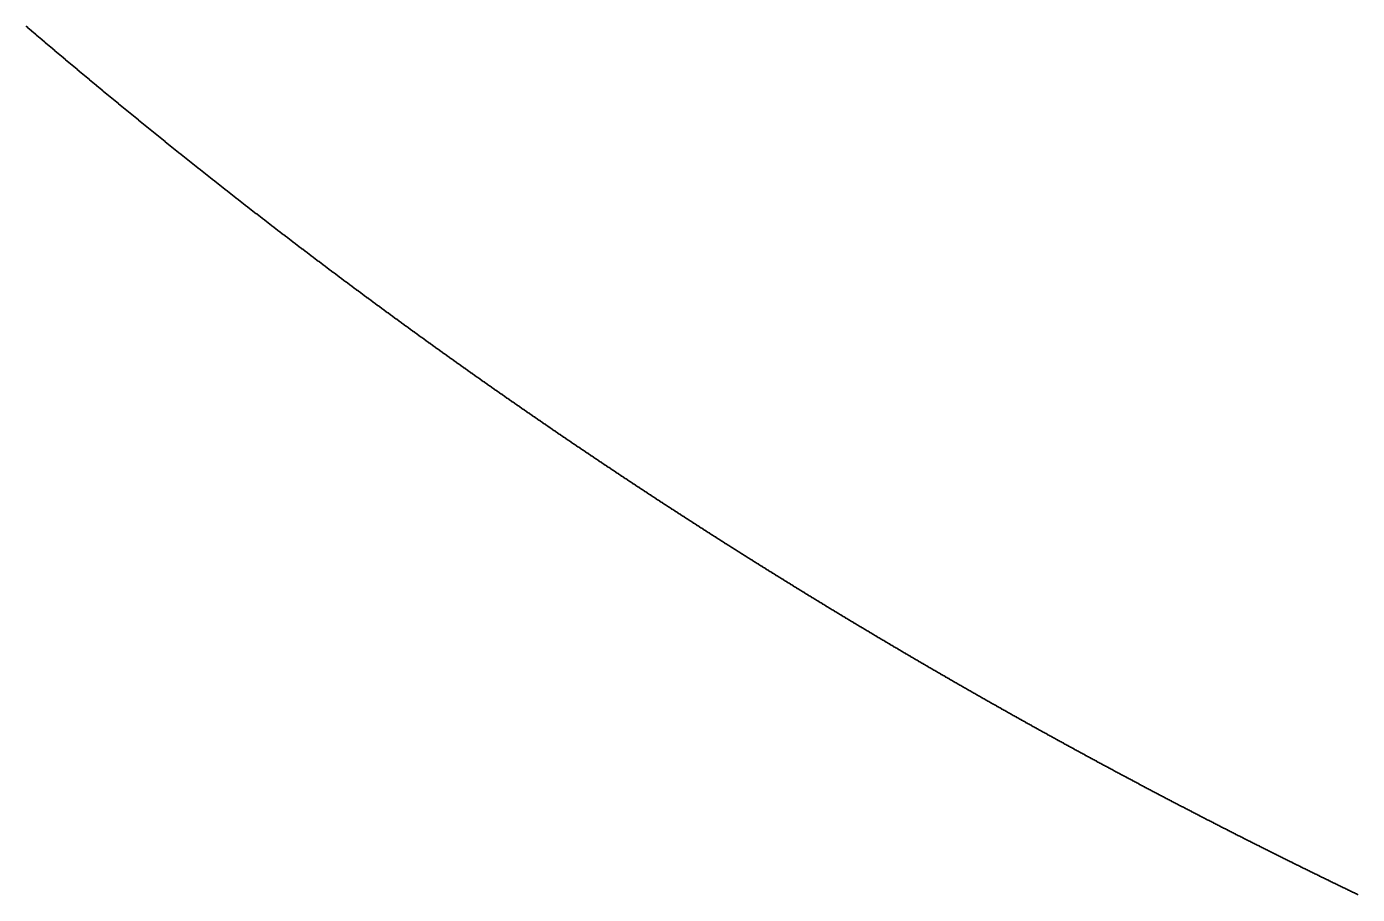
# Model space of a CAD drawing. Header units: metres. Extents: x -42.2 to 42, y -42.2 to 42.1.
# Drawn here: x -27.42 to -18.31, y -38.01 to -32.08 of the extents above; entities that cross this region are included whole.
import ezdxf

# ---------------------------------------------------------------- set-up
doc = ezdxf.new("R2010")
doc.units = ezdxf.units.M

msp = doc.modelspace()

# ---------------------------------------------------------------- linework, layer by layer
for p in [(-27.4233, -32.0755), (-27.4177, -32.0803), (-27.4121, -32.0851), (-27.4066, -32.0899), (-27.401, -32.0947), (-27.3954, -32.0994), (-27.3898, -32.1042), (-27.3842, -32.109), (-27.3786, -32.1138), (-27.373, -32.1185), (-27.3674, -32.1233), (-27.3617, -32.1281), (-27.3561, -32.1329), (-27.3505, -32.1376), (-27.3449, -32.1424), (-27.3393, -32.1472), (-27.3337, -32.1519), (-27.3281, -32.1567), (-27.3225, -32.1615), (-27.3169, -32.1662), (-27.3113, -32.171), (-27.3057, -32.1757), (-27.3001, -32.1805), (-27.2944, -32.1853), (-27.2888, -32.19), (-27.2832, -32.1948), (-27.2776, -32.1995), (-27.272, -32.2043), (-27.2664, -32.2091), (-27.2608, -32.2138), (-27.2551, -32.2186), (-27.2495, -32.2233), (-27.2439, -32.2281), (-27.2383, -32.2328), (-27.2326, -32.2376), (-27.227, -32.2423), (-27.2214, -32.2471), (-27.2158, -32.2518), (-27.2102, -32.2565), (-27.2045, -32.2613), (-27.1989, -32.266), (-27.1933, -32.2708), (-27.1876, -32.2755), (-27.182, -32.2803), (-27.1764, -32.285), (-27.1707, -32.2897), (-27.1651, -32.2945), (-27.1595, -32.2992), (-27.1539, -32.3039), (-27.1482, -32.3087), (-27.1426, -32.3134), (-27.1369, -32.3181), (-27.1313, -32.3229), (-27.1257, -32.3276), (-27.12, -32.3323), (-27.1144, -32.3371), (-27.1087, -32.3418), (-27.1031, -32.3465), (-27.0975, -32.3512), (-27.0918, -32.356), (-27.0862, -32.3607), (-27.0805, -32.3654), (-27.0749, -32.3701), (-27.0692, -32.3749), (-27.0636, -32.3796), (-27.0579, -32.3843), (-27.0523, -32.389), (-27.0466, -32.3937), (-27.041, -32.3984), (-27.0353, -32.4032), (-27.0297, -32.4079), (-27.024, -32.4126), (-27.0184, -32.4173), (-27.0127, -32.422), (-27.0071, -32.4267), (-27.0014, -32.4314), (-26.9958, -32.4361), (-26.9901, -32.4408), (-26.9844, -32.4456), (-26.9788, -32.4503), (-26.9731, -32.455), (-26.9675, -32.4597), (-26.9618, -32.4644), (-26.9561, -32.4691), (-26.9505, -32.4738), (-26.9448, -32.4785), (-26.9392, -32.4832), (-26.9335, -32.4879), (-26.9278, -32.4926), (-26.9222, -32.4972), (-26.9165, -32.5019), (-26.9108, -32.5066), (-26.9051, -32.5113), (-26.8995, -32.516), (-26.8938, -32.5207), (-26.8881, -32.5254), (-26.8825, -32.5301), (-26.8768, -32.5348), (-26.8711, -32.5395), (-26.8654, -32.5441), (-26.8598, -32.5488), (-26.8541, -32.5535), (-26.8484, -32.5582), (-26.8427, -32.5629), (-26.837, -32.5676), (-26.8314, -32.5722), (-26.8257, -32.5769), (-26.82, -32.5816), (-26.8143, -32.5863), (-26.8086, -32.5909), (-26.8029, -32.5956), (-26.7973, -32.6003), (-26.7916, -32.605), (-26.7859, -32.6096), (-26.7802, -32.6143), (-26.7745, -32.619), (-26.7688, -32.6236), (-26.7631, -32.6283), (-26.7574, -32.633), (-26.7517, -32.6376), (-26.746, -32.6423), (-26.7404, -32.647), (-26.7347, -32.6516), (-26.729, -32.6563), (-26.7233, -32.6609), (-26.7176, -32.6656), (-26.7119, -32.6703), (-26.7062, -32.6749), (-26.7005, -32.6796), (-26.6948, -32.6842), (-26.6891, -32.6889), (-26.6834, -32.6935), (-26.6777, -32.6982), (-26.672, -32.7028), (-26.6663, -32.7075), (-26.6605, -32.7121), (-26.6548, -32.7168), (-26.6491, -32.7214), (-26.6434, -32.7261), (-26.6377, -32.7307), (-26.632, -32.7354), (-26.6263, -32.74), (-26.6206, -32.7446), (-26.6149, -32.7493), (-26.6092, -32.7539), (-26.6035, -32.7586), (-26.5977, -32.7632), (-26.592, -32.7678), (-26.5863, -32.7725), (-26.5806, -32.7771), (-26.5749, -32.7817), (-26.5692, -32.7864), (-26.5634, -32.791), (-26.5577, -32.7956), (-26.552, -32.8003), (-26.5463, -32.8049), (-26.5405, -32.8095), (-26.5348, -32.8142), (-26.5291, -32.8188), (-26.5234, -32.8234), (-26.5177, -32.828), (-26.5119, -32.8327), (-26.5062, -32.8373), (-26.5005, -32.8419), (-26.4947, -32.8465), (-26.489, -32.8511), (-26.4833, -32.8558), (-26.4776, -32.8604), (-26.4718, -32.865), (-26.4661, -32.8696), (-26.4604, -32.8742), (-26.4546, -32.8788), (-26.4489, -32.8834), (-26.4431, -32.8881), (-26.4374, -32.8927), (-26.4317, -32.8973), (-26.4259, -32.9019), (-26.4202, -32.9065), (-26.4145, -32.9111), (-26.4087, -32.9157), (-26.403, -32.9203), (-26.3972, -32.9249), (-26.3915, -32.9295), (-26.3857, -32.9341), (-26.38, -32.9387), (-26.3742, -32.9433), (-26.3685, -32.9479), (-26.3628, -32.9525), (-26.357, -32.9571), (-26.3513, -32.9617), (-26.3455, -32.9663), (-26.3398, -32.9709), (-26.334, -32.9755), (-26.3283, -32.9801), (-26.3225, -32.9847), (-26.3167, -32.9892), (-26.311, -32.9938), (-26.3052, -32.9984), (-26.2995, -33.003), (-26.2937, -33.0076), (-26.288, -33.0122), (-26.2822, -33.0168), (-26.2764, -33.0213), (-26.2707, -33.0259), (-26.2649, -33.0305), (-26.2592, -33.0351), (-26.2534, -33.0397), (-26.2476, -33.0442), (-26.2419, -33.0488), (-26.2361, -33.0534), (-26.2303, -33.058), (-26.2246, -33.0625), (-26.2188, -33.0671), (-26.213, -33.0717), (-26.2073, -33.0762), (-26.2015, -33.0808), (-26.1957, -33.0854), (-26.19, -33.0899), (-26.1842, -33.0945), (-26.1784, -33.0991), (-26.1726, -33.1036), (-26.1669, -33.1082), (-26.1611, -33.1128), (-26.1553, -33.1173), (-26.1495, -33.1219), (-26.1438, -33.1264), (-26.138, -33.131), (-26.1322, -33.1356), (-26.1264, -33.1401), (-26.1206, -33.1447), (-26.1149, -33.1492), (-26.1091, -33.1538), (-26.1033, -33.1583), (-26.0975, -33.1629), (-26.0917, -33.1674), (-26.0859, -33.172), (-26.0801, -33.1765), (-26.0744, -33.1811), (-26.0686, -33.1856), (-26.0628, -33.1901), (-26.057, -33.1947), (-26.0512, -33.1992), (-26.0454, -33.2038), (-26.0396, -33.2083), (-26.0338, -33.2129), (-26.028, -33.2174), (-26.0222, -33.2219), (-26.0164, -33.2265), (-26.0106, -33.231), (-26.0048, -33.2355), (-25.9991, -33.2401), (-25.9933, -33.2446), (-25.9875, -33.2491), (-25.9817, -33.2537), (-25.9759, -33.2582), (-25.9701, -33.2627), (-25.9642, -33.2672), (-25.9584, -33.2718), (-25.9526, -33.2763), (-25.9468, -33.2808), (-25.941, -33.2853), (-25.9352, -33.2899), (-25.9294, -33.2944), (-25.9236, -33.2989), (-25.9178, -33.3034), (-25.912, -33.3079), (-25.9062, -33.3125), (-25.9004, -33.317), (-25.8946, -33.3215), (-25.8887, -33.326), (-25.8829, -33.3305), (-25.8771, -33.335), (-25.8713, -33.3395), (-25.8655, -33.3441), (-25.8597, -33.3486), (-25.8538, -33.3531), (-25.848, -33.3576), (-25.8422, -33.3621), (-25.8364, -33.3666), (-25.8306, -33.3711), (-25.8248, -33.3756), (-25.8189, -33.3801), (-25.8131, -33.3846), (-25.8073, -33.3891), (-25.8015, -33.3936), (-25.7956, -33.3981), (-25.7898, -33.4026), (-25.784, -33.4071), (-25.7781, -33.4116), (-25.7723, -33.4161), (-25.7665, -33.4206), (-25.7607, -33.4251), (-25.7548, -33.4295), (-25.749, -33.434), (-25.7432, -33.4385), (-25.7373, -33.443), (-25.7315, -33.4475), (-25.7257, -33.452), (-25.7198, -33.4565), (-25.714, -33.4609), (-25.7082, -33.4654), (-25.7023, -33.4699), (-25.6965, -33.4744), (-25.6906, -33.4789), (-25.6848, -33.4833), (-25.679, -33.4878), (-25.6731, -33.4923), (-25.6673, -33.4968), (-25.6614, -33.5013), (-25.6556, -33.5057), (-25.6497, -33.5102), (-25.6439, -33.5147), (-25.638, -33.5191), (-25.6322, -33.5236), (-25.6264, -33.5281), (-25.6205, -33.5325), (-25.6147, -33.537), (-25.6088, -33.5415), (-25.603, -33.5459), (-25.5971, -33.5504), (-25.5912, -33.5549), (-25.5854, -33.5593), (-25.5795, -33.5638), (-25.5737, -33.5682), (-25.5678, -33.5727), (-25.562, -33.5772), (-25.5561, -33.5816), (-25.5503, -33.5861), (-25.5444, -33.5905), (-25.5385, -33.595), (-25.5327, -33.5994), (-25.5268, -33.6039), (-25.521, -33.6083), (-25.5151, -33.6128), (-25.5092, -33.6172), (-25.5034, -33.6217), (-25.4975, -33.6261), (-25.4916, -33.6306), (-25.4858, -33.635), (-25.4799, -33.6394), (-25.474, -33.6439), (-25.4682, -33.6483), (-25.4623, -33.6528), (-25.4564, -33.6572), (-25.4505, -33.6616), (-25.4447, -33.6661), (-25.4388, -33.6705), (-25.4329, -33.6749), (-25.427, -33.6794), (-25.4212, -33.6838), (-25.4153, -33.6882), (-25.4094, -33.6927), (-25.4035, -33.6971), (-25.3977, -33.7015), (-25.3918, -33.7059), (-25.3859, -33.7104), (-25.38, -33.7148), (-25.3741, -33.7192), (-25.3683, -33.7236), (-25.3624, -33.7281), (-25.3565, -33.7325), (-25.3506, -33.7369), (-25.3447, -33.7413), (-25.3388, -33.7457), (-25.3329, -33.7502), (-25.3271, -33.7546), (-25.3212, -33.759), (-25.3153, -33.7634), (-25.3094, -33.7678), (-25.3035, -33.7722), (-25.2976, -33.7766), (-25.2917, -33.781), (-25.2858, -33.7855), (-25.2799, -33.7899), (-25.274, -33.7943), (-25.2681, -33.7987), (-25.2622, -33.8031), (-25.2563, -33.8075), (-25.2504, -33.8119), (-25.2445, -33.8163), (-25.2386, -33.8207), (-25.2327, -33.8251), (-25.2268, -33.8295), (-25.2209, -33.8339), (-25.215, -33.8383), (-25.2091, -33.8427), (-25.2032, -33.8471), (-25.1973, -33.8515), (-25.1914, -33.8558), (-25.1855, -33.8602), (-25.1796, -33.8646), (-25.1737, -33.869), (-25.1678, -33.8734), (-25.1619, -33.8778), (-25.156, -33.8822), (-25.1501, -33.8866), (-25.1442, -33.8909), (-25.1382, -33.8953), (-25.1323, -33.8997), (-25.1264, -33.9041), (-25.1205, -33.9085), (-25.1146, -33.9128), (-25.1087, -33.9172), (-25.1028, -33.9216), (-25.0968, -33.926), (-25.0909, -33.9303), (-25.085, -33.9347), (-25.0791, -33.9391), (-25.0732, -33.9435), (-25.0672, -33.9478), (-25.0613, -33.9522), (-25.0554, -33.9566), (-25.0495, -33.9609), (-25.0435, -33.9653), (-25.0376, -33.9697), (-25.0317, -33.974), (-25.0258, -33.9784), (-25.0198, -33.9828), (-25.0139, -33.9871), (-25.008, -33.9915), (-25.002, -33.9958), (-24.9961, -34.0002), (-24.9902, -34.0045), (-24.9842, -34.0089), (-24.9783, -34.0133), (-24.9724, -34.0176), (-24.9664, -34.022), (-24.9605, -34.0263), (-24.9546, -34.0307), (-24.9486, -34.035), (-24.9427, -34.0394), (-24.9368, -34.0437), (-24.9308, -34.0481), (-24.9249, -34.0524), (-24.9189, -34.0567), (-24.913, -34.0611), (-24.9071, -34.0654), (-24.9011, -34.0698), (-24.8952, -34.0741), (-24.8892, -34.0784), (-24.8833, -34.0828), (-24.8773, -34.0871), (-24.8714, -34.0915), (-24.8654, -34.0958), (-24.8595, -34.1001), (-24.8535, -34.1045), (-24.8476, -34.1088), (-24.8416, -34.1131), (-24.8357, -34.1174), (-24.8297, -34.1218), (-24.8238, -34.1261), (-24.8178, -34.1304), (-24.8119, -34.1348), (-24.8059, -34.1391), (-24.8, -34.1434), (-24.794, -34.1477), (-24.7881, -34.152), (-24.7821, -34.1564), (-24.7761, -34.1607), (-24.7702, -34.165), (-24.7642, -34.1693), (-24.7583, -34.1736), (-24.7523, -34.178), (-24.7463, -34.1823), (-24.7404, -34.1866), (-24.7344, -34.1909), (-24.7284, -34.1952), (-24.7225, -34.1995), (-24.7165, -34.2038), (-24.7105, -34.2081), (-24.7046, -34.2124), (-24.6986, -34.2167), (-24.6926, -34.221), (-24.6867, -34.2253), (-24.6807, -34.2296), (-24.6747, -34.2339), (-24.6687, -34.2382), (-24.6628, -34.2425), (-24.6568, -34.2468), (-24.6508, -34.2511), (-24.6448, -34.2554), (-24.6389, -34.2597), (-24.6329, -34.264), (-24.6269, -34.2683), (-24.6209, -34.2726), (-24.615, -34.2769), (-24.609, -34.2812), (-24.603, -34.2855), (-24.597, -34.2898), (-24.591, -34.2941), (-24.5851, -34.2983), (-24.5791, -34.3026), (-24.5731, -34.3069), (-24.5671, -34.3112), (-24.5611, -34.3155), (-24.5551, -34.3198), (-24.5491, -34.324), (-24.5432, -34.3283), (-24.5372, -34.3326), (-24.5312, -34.3369), (-24.5252, -34.3411), (-24.5192, -34.3454), (-24.5132, -34.3497), (-24.5072, -34.354), (-24.5012, -34.3582), (-24.4952, -34.3625), (-24.4892, -34.3668), (-24.4832, -34.371), (-24.4772, -34.3753), (-24.4712, -34.3796), (-24.4652, -34.3838), (-24.4592, -34.3881), (-24.4532, -34.3924), (-24.4472, -34.3966), (-24.4412, -34.4009), (-24.4352, -34.4051), (-24.4292, -34.4094), (-24.4232, -34.4137), (-24.4172, -34.4179), (-24.4112, -34.4222), (-24.4052, -34.4264), (-24.3992, -34.4307), (-24.3932, -34.4349), (-24.3872, -34.4392), (-24.3812, -34.4434), (-24.3752, -34.4477), (-24.3692, -34.4519), (-24.3632, -34.4562), (-24.3571, -34.4604), (-24.3511, -34.4647), (-24.3451, -34.4689), (-24.3391, -34.4731), (-24.3331, -34.4774), (-24.3271, -34.4816), (-24.3211, -34.4859), (-24.315, -34.4901), (-24.309, -34.4943), (-24.303, -34.4986), (-24.297, -34.5028), (-24.291, -34.507), (-24.2849, -34.5113), (-24.2789, -34.5155), (-24.2729, -34.5197), (-24.2669, -34.524), (-24.2609, -34.5282), (-24.2548, -34.5324), (-24.2488, -34.5367), (-24.2428, -34.5409), (-24.2368, -34.5451), (-24.2307, -34.5493), (-24.2247, -34.5535), (-24.2187, -34.5578), (-24.2126, -34.562), (-24.2066, -34.5662), (-24.2006, -34.5704), (-24.1946, -34.5746), (-24.1885, -34.5789), (-24.1825, -34.5831), (-24.1765, -34.5873), (-24.1704, -34.5915), (-24.1644, -34.5957), (-24.1584, -34.5999), (-24.1523, -34.6041), (-24.1463, -34.6083), (-24.1402, -34.6126), (-24.1342, -34.6168), (-24.1282, -34.621), (-24.1221, -34.6252), (-24.1161, -34.6294), (-24.11, -34.6336), (-24.104, -34.6378), (-24.098, -34.642), (-24.0919, -34.6462), (-24.0859, -34.6504), (-24.0798, -34.6546), (-24.0738, -34.6588), (-24.0677, -34.663), (-24.0617, -34.6672), (-24.0556, -34.6713), (-24.0496, -34.6755), (-24.0435, -34.6797), (-24.0375, -34.6839), (-24.0314, -34.6881), (-24.0254, -34.6923), (-24.0193, -34.6965), (-24.0133, -34.7007), (-24.0072, -34.7048), (-24.0012, -34.709), (-23.9951, -34.7132), (-23.989, -34.7174), (-23.983, -34.7216), (-23.9769, -34.7258), (-23.9709, -34.7299), (-23.9648, -34.7341), (-23.9588, -34.7383), (-23.9527, -34.7425), (-23.9466, -34.7466), (-23.9406, -34.7508), (-23.9345, -34.755), (-23.9284, -34.7591), (-23.9224, -34.7633), (-23.9163, -34.7675), (-23.9103, -34.7717), (-23.9042, -34.7758), (-23.8981, -34.78), (-23.892, -34.7841), (-23.886, -34.7883), (-23.8799, -34.7925), (-23.8738, -34.7966), (-23.8678, -34.8008), (-23.8617, -34.805), (-23.8556, -34.8091), (-23.8496, -34.8133), (-23.8435, -34.8174), (-23.8374, -34.8216), (-23.8313, -34.8257), (-23.8253, -34.8299), (-23.8192, -34.834), (-23.8131, -34.8382), (-23.807, -34.8423), (-23.8009, -34.8465), (-23.7949, -34.8506), (-23.7888, -34.8548), (-23.7827, -34.8589), (-23.7766, -34.8631), (-23.7705, -34.8672), (-23.7645, -34.8713), (-23.7584, -34.8755), (-23.7523, -34.8796), (-23.7462, -34.8838), (-23.7401, -34.8879), (-23.734, -34.892), (-23.7279, -34.8962), (-23.7218, -34.9003), (-23.7158, -34.9044), (-23.7097, -34.9086), (-23.7036, -34.9127), (-23.6975, -34.9168), (-23.6914, -34.921), (-23.6853, -34.9251), (-23.6792, -34.9292), (-23.6731, -34.9333), (-23.667, -34.9375), (-23.6609, -34.9416), (-23.6548, -34.9457), (-23.6487, -34.9498), (-23.6426, -34.954), (-23.6365, -34.9581), (-23.6304, -34.9622), (-23.6243, -34.9663), (-23.6182, -34.9704), (-23.6121, -34.9745), (-23.606, -34.9787), (-23.5999, -34.9828), (-23.5938, -34.9869), (-23.5877, -34.991), (-23.5816, -34.9951), (-23.5755, -34.9992), (-23.5694, -35.0033), (-23.5633, -35.0074), (-23.5572, -35.0115), (-23.5511, -35.0156), (-23.545, -35.0197), (-23.5389, -35.0238), (-23.5327, -35.0279), (-23.5266, -35.032), (-23.5205, -35.0361), (-23.5144, -35.0402), (-23.5083, -35.0443), (-23.5022, -35.0484), (-23.4961, -35.0525), (-23.49, -35.0566), (-23.4838, -35.0607), (-23.4777, -35.0648), (-23.4716, -35.0689), (-23.4655, -35.073), (-23.4594, -35.0771), (-23.4532, -35.0812), (-23.4471, -35.0852), (-23.441, -35.0893), (-23.4349, -35.0934), (-23.4288, -35.0975), (-23.4226, -35.1016), (-23.4165, -35.1057), (-23.4104, -35.1097), (-23.4043, -35.1138), (-23.3981, -35.1179), (-23.392, -35.122), (-23.3859, -35.1261), (-23.3797, -35.1301), (-23.3736, -35.1342), (-23.3675, -35.1383), (-23.3614, -35.1423), (-23.3552, -35.1464), (-23.3491, -35.1505), (-23.343, -35.1545), (-23.3368, -35.1586), (-23.3307, -35.1627), (-23.3246, -35.1667), (-23.3184, -35.1708), (-23.3123, -35.1749), (-23.3061, -35.1789), (-23.3, -35.183), (-23.2939, -35.1871), (-23.2877, -35.1911), (-23.2816, -35.1952), (-23.2755, -35.1992), (-23.2693, -35.2033), (-23.2632, -35.2073), (-23.257, -35.2114), (-23.2509, -35.2154), (-23.2447, -35.2195), (-23.2386, -35.2235), (-23.2324, -35.2276), (-23.2263, -35.2316), (-23.2202, -35.2357), (-23.214, -35.2397), (-23.2079, -35.2438), (-23.2017, -35.2478), (-23.1956, -35.2519), (-23.1894, -35.2559), (-23.1833, -35.2599), (-23.1771, -35.264), (-23.171, -35.268), (-23.1648, -35.2721), (-23.1586, -35.2761), (-23.1525, -35.2801), (-23.1463, -35.2842), (-23.1402, -35.2882), (-23.134, -35.2922), (-23.1279, -35.2962), (-23.1217, -35.3003), (-23.1155, -35.3043), (-23.1094, -35.3083), (-23.1032, -35.3124), (-23.0971, -35.3164), (-23.0909, -35.3204), (-23.0847, -35.3244), (-23.0786, -35.3285), (-23.0724, -35.3325), (-23.0662, -35.3365), (-23.0601, -35.3405), (-23.0539, -35.3445), (-23.0477, -35.3485), (-23.0416, -35.3526), (-23.0354, -35.3566), (-23.0292, -35.3606), (-23.0231, -35.3646), (-23.0169, -35.3686), (-23.0107, -35.3726), (-23.0046, -35.3766), (-22.9984, -35.3806), (-22.9922, -35.3846), (-22.986, -35.3886), (-22.9799, -35.3927), (-22.9737, -35.3967), (-22.9675, -35.4007), (-22.9613, -35.4047), (-22.9552, -35.4087), (-22.949, -35.4127), (-22.9428, -35.4167), (-22.9366, -35.4207), (-22.9304, -35.4246), (-22.9243, -35.4286), (-22.9181, -35.4326), (-22.9119, -35.4366), (-22.9057, -35.4406), (-22.8995, -35.4446), (-22.8934, -35.4486), (-22.8872, -35.4526), (-22.881, -35.4566), (-22.8748, -35.4606), (-22.8686, -35.4645), (-22.8624, -35.4685), (-22.8562, -35.4725), (-22.85, -35.4765), (-22.8439, -35.4805), (-22.8377, -35.4845), (-22.8315, -35.4884), (-22.8253, -35.4924), (-22.8191, -35.4964), (-22.8129, -35.5004), (-22.8067, -35.5043), (-22.8005, -35.5083), (-22.7943, -35.5123), (-22.7881, -35.5162), (-22.7819, -35.5202), (-22.7757, -35.5242), (-22.7695, -35.5282), (-22.7633, -35.5321), (-22.7571, -35.5361), (-22.7509, -35.54), (-22.7447, -35.544), (-22.7385, -35.548), (-22.7323, -35.5519), (-22.7261, -35.5559), (-22.7199, -35.5599), (-22.7137, -35.5638), (-22.7075, -35.5678), (-22.7013, -35.5717), (-22.6951, -35.5757), (-22.6889, -35.5796), (-22.6827, -35.5836), (-22.6765, -35.5875), (-22.6703, -35.5915), (-22.664, -35.5954), (-22.6578, -35.5994), (-22.6516, -35.6033), (-22.6454, -35.6073), (-22.6392, -35.6112), (-22.633, -35.6152), (-22.6268, -35.6191), (-22.6206, -35.623), (-22.6143, -35.627), (-22.6081, -35.6309), (-22.6019, -35.6349), (-22.5957, -35.6388), (-22.5895, -35.6427), (-22.5832, -35.6467), (-22.577, -35.6506), (-22.5708, -35.6545), (-22.5646, -35.6585), (-22.5584, -35.6624), (-22.5521, -35.6663), (-22.5459, -35.6703), (-22.5397, -35.6742), (-22.5335, -35.6781), (-22.5272, -35.682), (-22.521, -35.686), (-22.5148, -35.6899), (-22.5086, -35.6938), (-22.5023, -35.6977), (-22.4961, -35.7016), (-22.4899, -35.7056), (-22.4837, -35.7095), (-22.4774, -35.7134), (-22.4712, -35.7173), (-22.465, -35.7212), (-22.4587, -35.7251), (-22.4525, -35.7291), (-22.4463, -35.733), (-22.44, -35.7369), (-22.4338, -35.7408), (-22.4276, -35.7447), (-22.4213, -35.7486), (-22.4151, -35.7525), (-22.4088, -35.7564), (-22.4026, -35.7603), (-22.3964, -35.7642), (-22.3901, -35.7681), (-22.3839, -35.772), (-22.3776, -35.7759), (-22.3714, -35.7798), (-22.3652, -35.7837), (-22.3589, -35.7876), (-22.3527, -35.7915), (-22.3464, -35.7954), (-22.3402, -35.7993), (-22.3339, -35.8032), (-22.3277, -35.8071), (-22.3214, -35.8109), (-22.3152, -35.8148), (-22.3089, -35.8187), (-22.3027, -35.8226), (-22.2964, -35.8265), (-22.2902, -35.8304), (-22.2839, -35.8343), (-22.2777, -35.8381), (-22.2714, -35.842), (-22.2652, -35.8459), (-22.2589, -35.8498), (-22.2527, -35.8537), (-22.2464, -35.8575), (-22.2401, -35.8614), (-22.2339, -35.8653), (-22.2276, -35.8692), (-22.2214, -35.873), (-22.2151, -35.8769), (-22.2089, -35.8808), (-22.2026, -35.8846), (-22.1963, -35.8885), (-22.1901, -35.8924), (-22.1838, -35.8962), (-22.1775, -35.9001), (-22.1713, -35.904), (-22.165, -35.9078), (-22.1588, -35.9117), (-22.1525, -35.9155), (-22.1462, -35.9194), (-22.14, -35.9233), (-22.1337, -35.9271), (-22.1274, -35.931), (-22.1211, -35.9348), (-22.1149, -35.9387), (-22.1086, -35.9425), (-22.1023, -35.9464), (-22.0961, -35.9502), (-22.0898, -35.9541), (-22.0835, -35.9579), (-22.0772, -35.9618), (-22.071, -35.9656), (-22.0647, -35.9695), (-22.0584, -35.9733), (-22.0521, -35.9771), (-22.0459, -35.981), (-22.0396, -35.9848), (-22.0333, -35.9887), (-22.027, -35.9925), (-22.0207, -35.9963), (-22.0145, -36.0002), (-22.0082, -36.004), (-22.0019, -36.0078), (-21.9956, -36.0117), (-21.9893, -36.0155), (-21.983, -36.0193), (-21.9768, -36.0232), (-21.9705, -36.027), (-21.9642, -36.0308), (-21.9579, -36.0346), (-21.9516, -36.0385), (-21.9453, -36.0423), (-21.939, -36.0461), (-21.9328, -36.0499), (-21.9265, -36.0537), (-21.9202, -36.0576), (-21.9139, -36.0614), (-21.9076, -36.0652), (-21.9013, -36.069), (-21.895, -36.0728), (-21.8887, -36.0766), (-21.8824, -36.0804), (-21.8761, -36.0843), (-21.8698, -36.0881), (-21.8635, -36.0919), (-21.8572, -36.0957), (-21.8509, -36.0995), (-21.8446, -36.1033), (-21.8383, -36.1071), (-21.832, -36.1109), (-21.8257, -36.1147), (-21.8194, -36.1185), (-21.8131, -36.1223), (-21.8068, -36.1261), (-21.8005, -36.1299), (-21.7942, -36.1337), (-21.7879, -36.1375), (-21.7816, -36.1413), (-21.7753, -36.1451), (-21.769, -36.1489), (-21.7627, -36.1527), (-21.7564, -36.1565), (-21.7501, -36.1602), (-21.7438, -36.164), (-21.7374, -36.1678), (-21.7311, -36.1716), (-21.7248, -36.1754), (-21.7185, -36.1792), (-21.7122, -36.183), (-21.7059, -36.1867), (-21.6996, -36.1905), (-21.6933, -36.1943), (-21.6869, -36.1981), (-21.6806, -36.2019), (-21.6743, -36.2056), (-21.668, -36.2094), (-21.6617, -36.2132), (-21.6554, -36.2169), (-21.649, -36.2207), (-21.6427, -36.2245), (-21.6364, -36.2283), (-21.6301, -36.232), (-21.6237, -36.2358), (-21.6174, -36.2396), (-21.6111, -36.2433), (-21.6048, -36.2471), (-21.5985, -36.2508), (-21.5921, -36.2546), (-21.5858, -36.2584), (-21.5795, -36.2621), (-21.5731, -36.2659), (-21.5668, -36.2696), (-21.5605, -36.2734), (-21.5542, -36.2772), (-21.5478, -36.2809), (-21.5415, -36.2847), (-21.5352, -36.2884), (-21.5288, -36.2922), (-21.5225, -36.2959), (-21.5162, -36.2997), (-21.5098, -36.3034), (-21.5035, -36.3072), (-21.4972, -36.3109), (-21.4908, -36.3146), (-21.4845, -36.3184), (-21.4782, -36.3221), (-21.4718, -36.3259), (-21.4655, -36.3296), (-21.4591, -36.3333), (-21.4528, -36.3371), (-21.4465, -36.3408), (-21.4401, -36.3445), (-21.4338, -36.3483), (-21.4274, -36.352), (-21.4211, -36.3557), (-21.4148, -36.3595), (-21.4084, -36.3632), (-21.4021, -36.3669), (-21.3957, -36.3707), (-21.3894, -36.3744), (-21.383, -36.3781), (-21.3767, -36.3818), (-21.3703, -36.3856), (-21.364, -36.3893), (-21.3576, -36.393), (-21.3513, -36.3967), (-21.3449, -36.4004), (-21.3386, -36.4041), (-21.3322, -36.4079), (-21.3259, -36.4116), (-21.3195, -36.4153), (-21.3132, -36.419), (-21.3068, -36.4227), (-21.3005, -36.4264), (-21.2941, -36.4301), (-21.2877, -36.4338), (-21.2814, -36.4375), (-21.275, -36.4413), (-21.2687, -36.445), (-21.2623, -36.4487), (-21.2559, -36.4524), (-21.2496, -36.4561), (-21.2432, -36.4598), (-21.2369, -36.4635), (-21.2305, -36.4672), (-21.2241, -36.4709), (-21.2178, -36.4746), (-21.2114, -36.4783), (-21.205, -36.4819), (-21.1987, -36.4856), (-21.1923, -36.4893), (-21.1859, -36.493), (-21.1796, -36.4967), (-21.1732, -36.5004), (-21.1668, -36.5041), (-21.1605, -36.5078), (-21.1541, -36.5115), (-21.1477, -36.5151), (-21.1414, -36.5188), (-21.135, -36.5225), (-21.1286, -36.5262), (-21.1222, -36.5299), (-21.1159, -36.5335), (-21.1095, -36.5372), (-21.1031, -36.5409), (-21.0967, -36.5446), (-21.0904, -36.5482), (-21.084, -36.5519), (-21.0776, -36.5556), (-21.0712, -36.5592), (-21.0649, -36.5629), (-21.0585, -36.5666), (-21.0521, -36.5703), (-21.0457, -36.5739), (-21.0393, -36.5776), (-21.0329, -36.5812), (-21.0266, -36.5849), (-21.0202, -36.5886), (-21.0138, -36.5922), (-21.0074, -36.5959), (-21.001, -36.5995), (-20.9946, -36.6032), (-20.9883, -36.6069), (-20.9819, -36.6105), (-20.9755, -36.6142), (-20.9691, -36.6178), (-20.9627, -36.6215), (-20.9563, -36.6251), (-20.9499, -36.6288), (-20.9435, -36.6324), (-20.9371, -36.6361), (-20.9307, -36.6397), (-20.9243, -36.6433), (-20.918, -36.647), (-20.9116, -36.6506), (-20.9052, -36.6543), (-20.8988, -36.6579), (-20.8924, -36.6616), (-20.886, -36.6652), (-20.8796, -36.6688), (-20.8732, -36.6725), (-20.8668, -36.6761), (-20.8604, -36.6797), (-20.854, -36.6834), (-20.8476, -36.687), (-20.8412, -36.6906), (-20.8348, -36.6942), (-20.8284, -36.6979), (-20.822, -36.7015), (-20.8156, -36.7051), (-20.8092, -36.7088), (-20.8028, -36.7124), (-20.7963, -36.716), (-20.7899, -36.7196), (-20.7835, -36.7232), (-20.7771, -36.7269), (-20.7707, -36.7305), (-20.7643, -36.7341), (-20.7579, -36.7377), (-20.7515, -36.7413), (-20.7451, -36.7449), (-20.7387, -36.7485), (-20.7323, -36.7522), (-20.7258, -36.7558), (-20.7194, -36.7594), (-20.713, -36.763), (-20.7066, -36.7666), (-20.7002, -36.7702), (-20.6938, -36.7738), (-20.6873, -36.7774), (-20.6809, -36.781), (-20.6745, -36.7846), (-20.6681, -36.7882), (-20.6617, -36.7918), (-20.6553, -36.7954), (-20.6488, -36.799), (-20.6424, -36.8026), (-20.636, -36.8062), (-20.6296, -36.8098), (-20.6231, -36.8134), (-20.6167, -36.817), (-20.6103, -36.8205), (-20.6039, -36.8241), (-20.5974, -36.8277), (-20.591, -36.8313), (-20.5846, -36.8349), (-20.5782, -36.8385), (-20.5717, -36.8421), (-20.5653, -36.8456), (-20.5589, -36.8492), (-20.5524, -36.8528), (-20.546, -36.8564), (-20.5396, -36.8599), (-20.5332, -36.8635), (-20.5267, -36.8671), (-20.5203, -36.8707), (-20.5139, -36.8742), (-20.5074, -36.8778), (-20.501, -36.8814), (-20.4946, -36.885), (-20.4881, -36.8885), (-20.4817, -36.8921), (-20.4752, -36.8957), (-20.4688, -36.8992), (-20.4624, -36.9028), (-20.4559, -36.9063), (-20.4495, -36.9099), (-20.443, -36.9135), (-20.4366, -36.917), (-20.4302, -36.9206), (-20.4237, -36.9241), (-20.4173, -36.9277), (-20.4108, -36.9312), (-20.4044, -36.9348), (-20.3979, -36.9384), (-20.3915, -36.9419), (-20.3851, -36.9455), (-20.3786, -36.949), (-20.3722, -36.9525), (-20.3657, -36.9561), (-20.3593, -36.9596), (-20.3528, -36.9632), (-20.3464, -36.9667), (-20.3399, -36.9703), (-20.3335, -36.9738), (-20.327, -36.9773), (-20.3206, -36.9809), (-20.3141, -36.9844), (-20.3076, -36.988), (-20.3012, -36.9915), (-20.2947, -36.995), (-20.2883, -36.9986), (-20.2818, -37.0021), (-20.2754, -37.0056), (-20.2689, -37.0092), (-20.2625, -37.0127), (-20.256, -37.0162), (-20.2495, -37.0197), (-20.2431, -37.0233), (-20.2366, -37.0268), (-20.2302, -37.0303), (-20.2237, -37.0338), (-20.2172, -37.0373), (-20.2108, -37.0409), (-20.2043, -37.0444), (-20.1978, -37.0479), (-20.1914, -37.0514), (-20.1849, -37.0549), (-20.1784, -37.0584), (-20.172, -37.062), (-20.1655, -37.0655), (-20.159, -37.069), (-20.1526, -37.0725), (-20.1461, -37.076), (-20.1396, -37.0795), (-20.1332, -37.083), (-20.1267, -37.0865), (-20.1202, -37.09), (-20.1138, -37.0935), (-20.1073, -37.097), (-20.1008, -37.1005), (-20.0943, -37.104), (-20.0879, -37.1075), (-20.0814, -37.111), (-20.0749, -37.1145), (-20.0684, -37.118), (-20.062, -37.1215), (-20.0555, -37.125), (-20.049, -37.1285), (-20.0425, -37.132), (-20.036, -37.1355), (-20.0296, -37.1389), (-20.0231, -37.1424), (-20.0166, -37.1459), (-20.0101, -37.1494), (-20.0036, -37.1529), (-19.9972, -37.1564), (-19.9907, -37.1598), (-19.9842, -37.1633), (-19.9777, -37.1668), (-19.9712, -37.1703), (-19.9647, -37.1738), (-19.9582, -37.1772), (-19.9518, -37.1807), (-19.9453, -37.1842), (-19.9388, -37.1876), (-19.9323, -37.1911), (-19.9258, -37.1946), (-19.9193, -37.1981), (-19.9128, -37.2015), (-19.9063, -37.205), (-19.8998, -37.2085), (-19.8933, -37.2119), (-19.8868, -37.2154), (-19.8804, -37.2188), (-19.8739, -37.2223), (-19.8674, -37.2258), (-19.8609, -37.2292), (-19.8544, -37.2327), (-19.8479, -37.2361), (-19.8414, -37.2396), (-19.8349, -37.243), (-19.8284, -37.2465), (-19.8219, -37.2499), (-19.8154, -37.2534), (-19.8089, -37.2568), (-19.8024, -37.2603), (-19.7959, -37.2637), (-19.7894, -37.2672), (-19.7829, -37.2706), (-19.7764, -37.2741), (-19.7699, -37.2775), (-19.7634, -37.281), (-19.7569, -37.2844), (-19.7503, -37.2878), (-19.7438, -37.2913), (-19.7373, -37.2947), (-19.7308, -37.2981), (-19.7243, -37.3016), (-19.7178, -37.305), (-19.7113, -37.3084), (-19.7048, -37.3119), (-19.6983, -37.3153), (-19.6918, -37.3187), (-19.6853, -37.3222), (-19.6787, -37.3256), (-19.6722, -37.329), (-19.6657, -37.3324), (-19.6592, -37.3358), (-19.6527, -37.3393), (-19.6462, -37.3427), (-19.6397, -37.3461), (-19.6331, -37.3495), (-19.6266, -37.3529), (-19.6201, -37.3564), (-19.6136, -37.3598), (-19.6071, -37.3632), (-19.6005, -37.3666), (-19.594, -37.37), (-19.5875, -37.3734), (-19.581, -37.3768), (-19.5745, -37.3802), (-19.5679, -37.3836), (-19.5614, -37.387), (-19.5549, -37.3905), (-19.5484, -37.3939), (-19.5418, -37.3973), (-19.5353, -37.4007), (-19.5288, -37.4041), (-19.5223, -37.4075), (-19.5157, -37.4109), (-19.5092, -37.4143), (-19.5027, -37.4176), (-19.4961, -37.421), (-19.4896, -37.4244), (-19.4831, -37.4278), (-19.4766, -37.4312), (-19.47, -37.4346), (-19.4635, -37.438), (-19.457, -37.4414), (-19.4504, -37.4448), (-19.4439, -37.4482), (-19.4374, -37.4515), (-19.4308, -37.4549), (-19.4243, -37.4583), (-19.4177, -37.4617), (-19.4112, -37.4651), (-19.4047, -37.4684), (-19.3981, -37.4718), (-19.3916, -37.4752), (-19.3851, -37.4786), (-19.3785, -37.4819), (-19.372, -37.4853), (-19.3654, -37.4887), (-19.3589, -37.4921), (-19.3524, -37.4954), (-19.3458, -37.4988), (-19.3393, -37.5022), (-19.3327, -37.5055), (-19.3262, -37.5089), (-19.3196, -37.5122), (-19.3131, -37.5156), (-19.3065, -37.519), (-19.3, -37.5223), (-19.2934, -37.5257), (-19.2869, -37.529), (-19.2803, -37.5324), (-19.2738, -37.5358), (-19.2672, -37.5391), (-19.2607, -37.5425), (-19.2541, -37.5458), (-19.2476, -37.5492), (-19.241, -37.5525), (-19.2345, -37.5559), (-19.2279, -37.5592), (-19.2214, -37.5626), (-19.2148, -37.5659), (-19.2083, -37.5692), (-19.2017, -37.5726), (-19.1952, -37.5759), (-19.1886, -37.5793), (-19.182, -37.5826), (-19.1755, -37.5859), (-19.1689, -37.5893), (-19.1624, -37.5926), (-19.1558, -37.5959), (-19.1492, -37.5993), (-19.1427, -37.6026), (-19.1361, -37.6059), (-19.1296, -37.6093), (-19.123, -37.6126), (-19.1164, -37.6159), (-19.1099, -37.6193), (-19.1033, -37.6226), (-19.0967, -37.6259), (-19.0902, -37.6292), (-19.0836, -37.6326), (-19.077, -37.6359), (-19.0705, -37.6392), (-19.0639, -37.6425), (-19.0573, -37.6458), (-19.0508, -37.6491), (-19.0442, -37.6525), (-19.0376, -37.6558), (-19.0311, -37.6591), (-19.0245, -37.6624), (-19.0179, -37.6657), (-19.0113, -37.669), (-19.0048, -37.6723), (-18.9982, -37.6756), (-18.9916, -37.6789), (-18.985, -37.6822), (-18.9785, -37.6855), (-18.9719, -37.6888), (-18.9653, -37.6921), (-18.9587, -37.6954), (-18.9522, -37.6987), (-18.9456, -37.702), (-18.939, -37.7053), (-18.9324, -37.7086), (-18.9258, -37.7119), (-18.9193, -37.7152), (-18.9127, -37.7185), (-18.9061, -37.7218), (-18.8995, -37.7251), (-18.8929, -37.7284), (-18.8864, -37.7317), (-18.8798, -37.735), (-18.8732, -37.7382), (-18.8666, -37.7415), (-18.86, -37.7448), (-18.8534, -37.7481), (-18.8468, -37.7514), (-18.8403, -37.7546), (-18.8337, -37.7579), (-18.8271, -37.7612), (-18.8205, -37.7645), (-18.8139, -37.7678), (-18.8073, -37.771), (-18.8007, -37.7743), (-18.7941, -37.7776), (-18.7875, -37.7808), (-18.7809, -37.7841), (-18.7743, -37.7874), (-18.7678, -37.7906), (-18.7612, -37.7939), (-18.7546, -37.7972), (-18.748, -37.8004), (-18.7414, -37.8037), (-18.7348, -37.807), (-18.7282, -37.8102), (-18.7216, -37.8135), (-18.715, -37.8167), (-18.7084, -37.82), (-18.7018, -37.8232), (-18.6952, -37.8265), (-18.6886, -37.8297), (-18.682, -37.833), (-18.6754, -37.8362), (-18.6688, -37.8395), (-18.6622, -37.8427), (-18.6556, -37.846), (-18.649, -37.8492), (-18.6424, -37.8525), (-18.6358, -37.8557), (-18.6291, -37.859), (-18.6225, -37.8622), (-18.6159, -37.8654), (-18.6093, -37.8687), (-18.6027, -37.8719), (-18.5961, -37.8752), (-18.5895, -37.8784), (-18.5829, -37.8816), (-18.5763, -37.8849), (-18.5697, -37.8881), (-18.5631, -37.8913), (-18.5564, -37.8946), (-18.5498, -37.8978), (-18.5432, -37.901), (-18.5366, -37.9042), (-18.53, -37.9075), (-18.5234, -37.9107), (-18.5168, -37.9139), (-18.5101, -37.9171), (-18.5035, -37.9203), (-18.4969, -37.9236), (-18.4903, -37.9268), (-18.4837, -37.93), (-18.4771, -37.9332), (-18.4704, -37.9364), (-18.4638, -37.9396), (-18.4572, -37.9429), (-18.4506, -37.9461), (-18.444, -37.9493), (-18.4373, -37.9525), (-18.4307, -37.9557), (-18.4241, -37.9589), (-18.4175, -37.9621), (-18.4108, -37.9653), (-18.4042, -37.9685), (-18.3976, -37.9717), (-18.391, -37.9749), (-18.3843, -37.9781), (-18.3777, -37.9813), (-18.3711, -37.9845), (-18.3645, -37.9877), (-18.3578, -37.9909), (-18.3512, -37.9941), (-18.3446, -37.9973), (-18.3379, -38.0005), (-18.3313, -38.0037), (-18.3247, -38.0068), (-18.318, -38.01), (-18.3114, -38.0132)]:
    msp.add_point(p)

doc.saveas('drawing.dxf')
